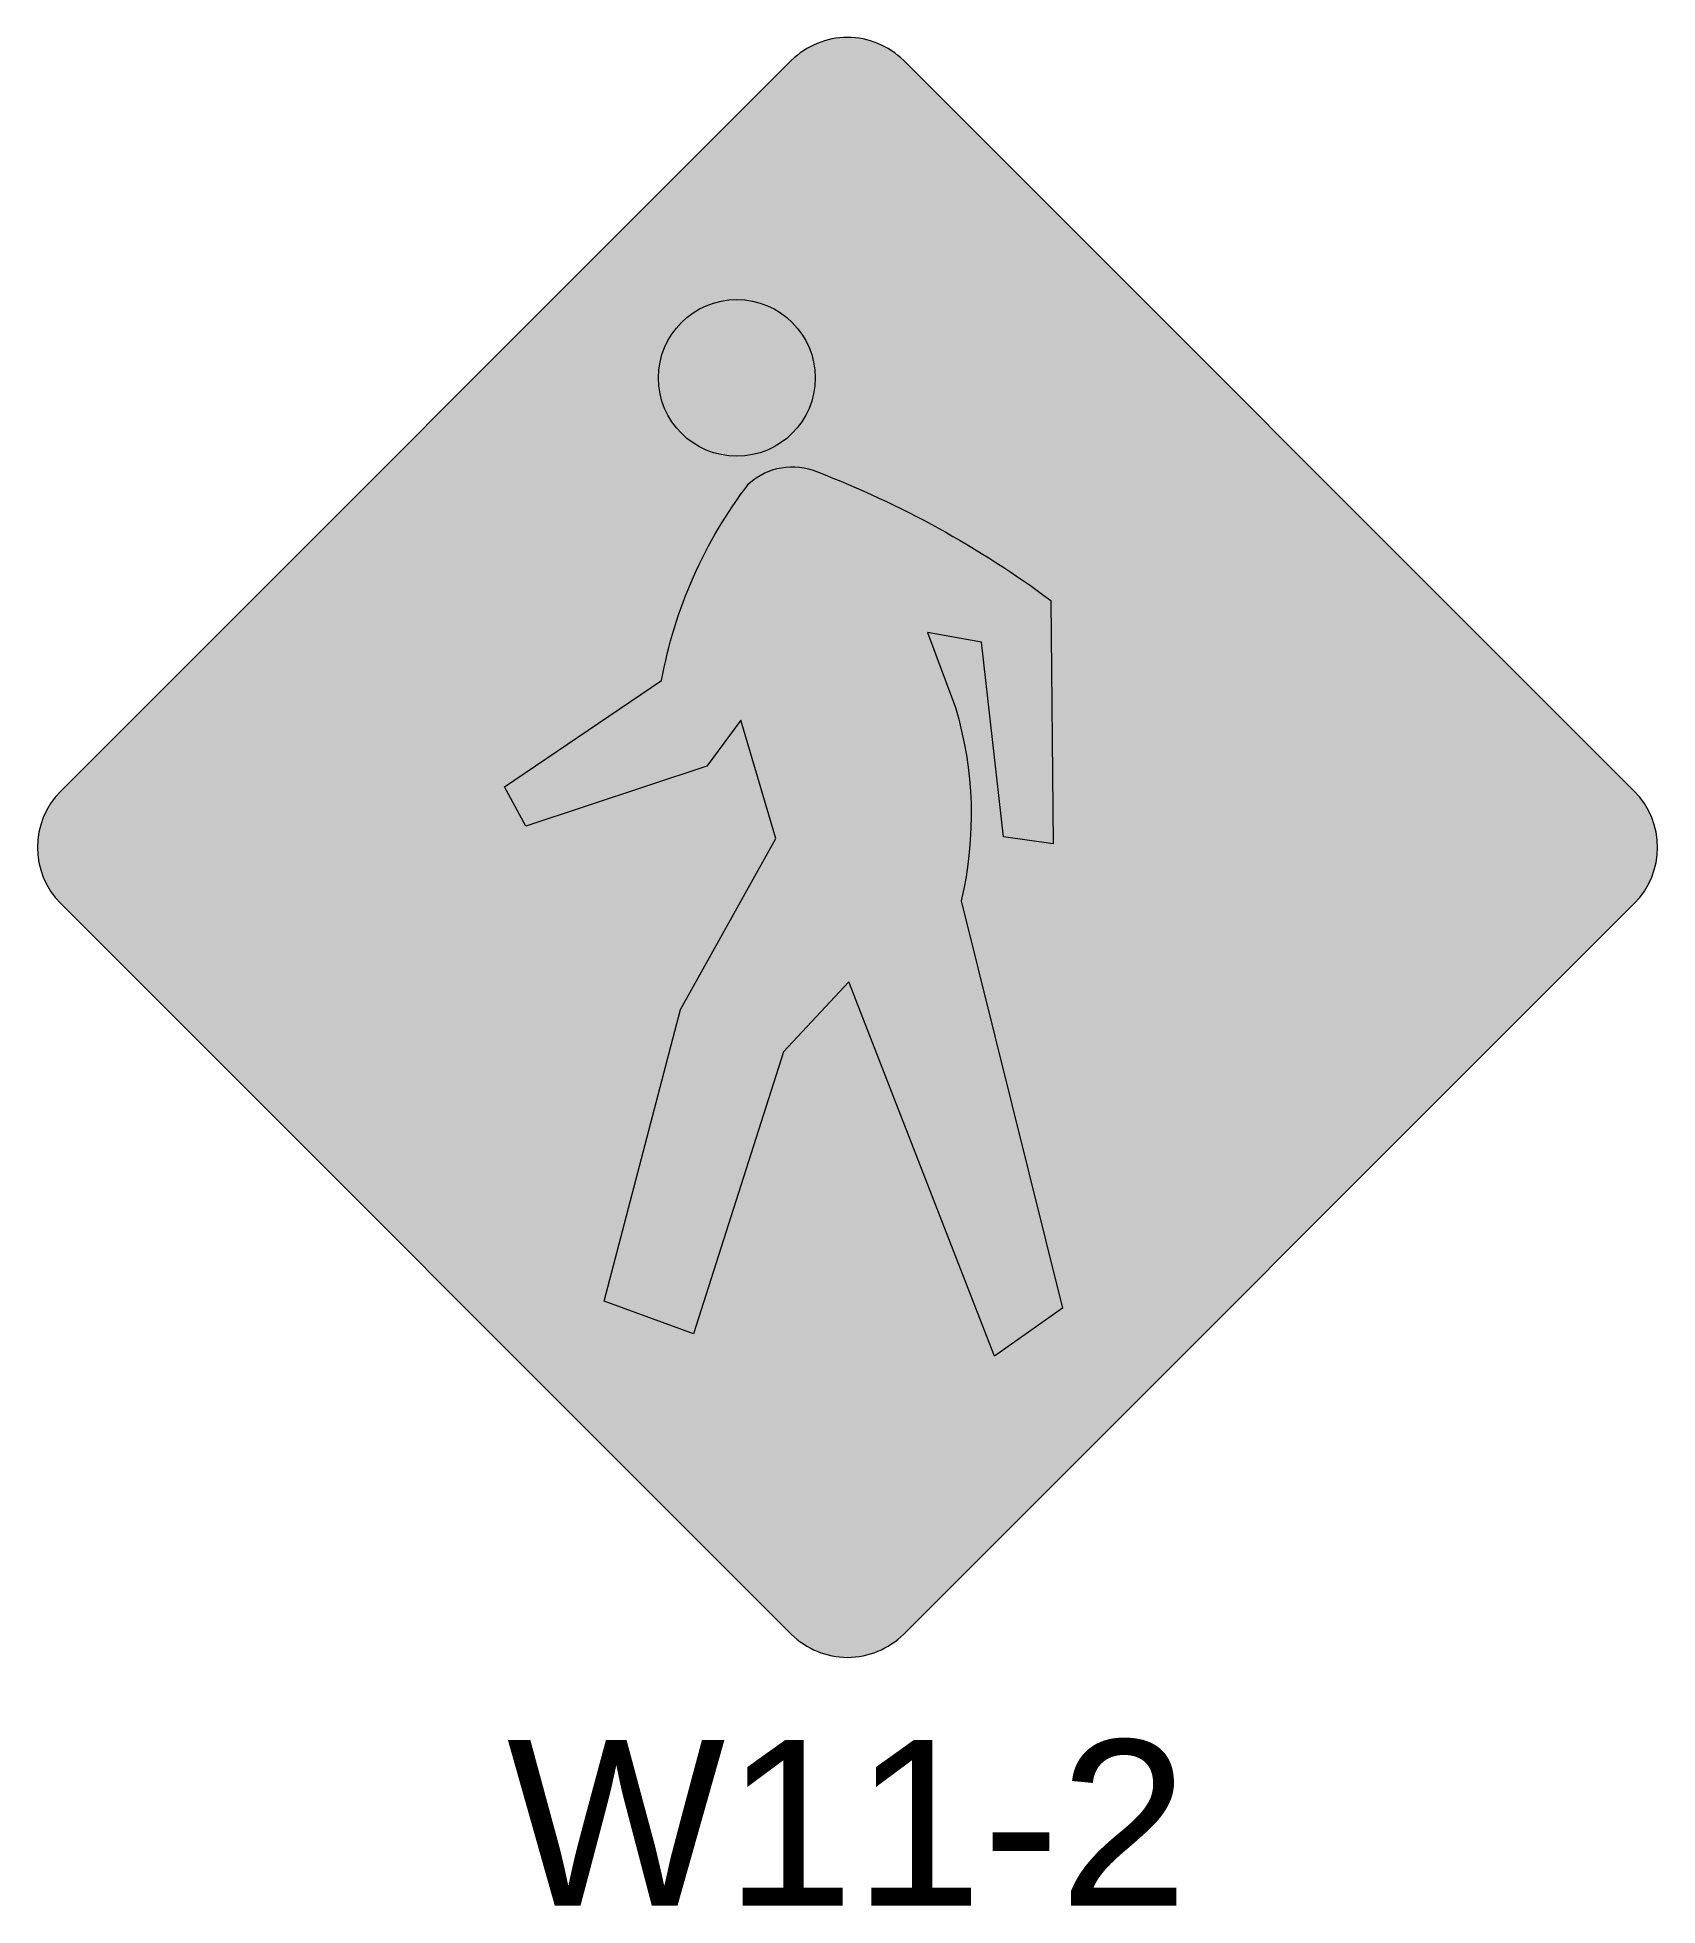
# Model space of a CAD drawing. Extents: x -0.49 to 0.49, y -0.64 to 0.49.
import ezdxf
from ezdxf.enums import TextEntityAlignment as Align

# ---------------------------------------------------------------- set-up
doc = ezdxf.new("R2010")
doc.units = 0
doc.header["$LTSCALE"] = 0.01
doc.header["$MEASUREMENT"] = 0
for name, color, linetype, lineweight in [('C-TRAF-CTRL-MTCD-IDEN', 7, 'Continuous', 20), ('C-TRAF-CTRL-MTCD-PATT-BLCK', 250, 'Continuous', 20), ('C-TRAF-CTRL-MTCD-PATT-YELO', 50, 'Continuous', 20)]:
    doc.layers.add(name, color=color, linetype=linetype, lineweight=lineweight)
doc.styles.add('COA', font='arial.ttf')

msp = doc.modelspace()

# ---------------------------------------------------------------- hatches: boundary and pattern name
at = {"layer": 'C-TRAF-CTRL-MTCD-PATT-BLCK', "lineweight": 0}
h = msp.add_hatch(color=256, dxfattribs=at)
h.paths.add_polyline_path([(0.02545584408543659, -0.4666904755579622), (0.4666904755172318, -0.02545584410232507, 0.414213562373095), (0.4666904755410738, 0.02545584417648492), (0.02545584408543659, 0.4666904755844385, 0.414213562373095), (-0.0254558441456898, 0.4666904755844385), (-0.466690475601327, 0.0254558441288011, 0.414213562373095), (-0.466690475601327, -0.02545584410232507), (-0.0254558441456898, -0.4666904755579622, 0.414213562373095)])
h.paths.add_polyline_path([(0.0113137084656792, -0.4525483399382049), (0.4525483398974747, -0.01131370848256779, 0.414213562373095), (0.4525483399213164, 0.01131370855672763), (0.0113137084656792, 0.4525483399646808, 0.414213562373095), (-0.01131370852593241, 0.4525483399646808), (-0.4525483399815698, 0.01131370850904396, 0.414213562373095), (-0.4525483399815698, -0.01131370848256779), (-0.01131370852593241, -0.4525483399382049, 0.414213562373095)], flags=16)
h = msp.add_hatch(color=256, dxfattribs=at)
edge = h.paths.add_edge_path()
edge.add_arc((-0.06683080708700585, 0.2835715063122114), 0.04733539132180761, 0, 360)
h = msp.add_hatch(color=256, dxfattribs=at)
edge = h.paths.add_edge_path()
edge.add_line((-0.2070547684912754, 0.03651332081981273), (-0.1122754742820042, 0.1007133018182493))
edge.add_arc((0.1595358448337055, 0.05160213174068998), 0.2762124186668825, 142.5039630566783, 169.7582309212803, ccw=False)
edge.add_arc((-0.03345666226591413, 0.1911143802909397), 0.03876978278067753, 66.80667997182871, 132.4212385374238, ccw=False)
edge.add_arc((-0.2300061464152374, -0.3247253665365643), 0.5907563177313095, 53.34214057153912, 68.9885468687649, ccw=False)
edge.add_line((0.1226962207198419, 0.1491881985328138), (0.1241065777311547, 0.002135465243433998))
edge.add_line((0.1241065777311547, 0.002135465243433998), (0.09426864438453109, 0.006345289383194341))
edge.add_line((0.09426864438453109, 0.006345289383194341), (0.08092934093054183, 0.1238698397789335))
edge.add_line((0.08092934093054183, 0.1238698397789335), (0.04828314236373998, 0.1298337721163598))
edge.add_line((0.04828314236373998, 0.1298337721163598), (0.06513278357983054, 0.08457805304880317))
edge.add_arc((-0.1506782401226414, 0.01962904352688731), 0.2253725178219093, -13.307055786735418, 16.74933386870879, ccw=False)
edge.add_line((0.06864314628943546, -0.03224485406786926), (0.1298877866182977, -0.2783725061430395))
edge.add_line((0.1298877866182977, -0.2783725061430395), (0.08875180415373052, -0.3073310214044369))
edge.add_line((0.08875180415373052, -0.3073310214044369), (0.0008710674567034005, -0.08121010510188142))
edge.add_line((0.0008710674567034005, -0.08121010510188142), (-0.03863536926251143, -0.1235125285314336))
edge.add_line((-0.03863536926251143, -0.1235125285314336), (-0.09300634968402477, -0.2938883624763147))
edge.add_line((-0.09300634968402477, -0.2938883624763147), (-0.1469749768273019, -0.2741472362804771))
edge.add_line((-0.1469749768273019, -0.2741472362804771), (-0.1007595337000176, -0.09799041416126464))
edge.add_line((-0.1007595337000176, -0.09799041416126464), (-0.04326355459971154, 0.005298000676914327))
edge.add_line((-0.04326355459971154, 0.005298000676914327), (-0.06442771623687804, 0.07685959794292962))
edge.add_line((-0.06442771623687804, 0.07685959794292962), (-0.0848864124721409, 0.04901050962540232))
edge.add_line((-0.0848864124721409, 0.04901050962540232), (-0.1943291735345909, 0.0127194335857137))
edge.add_line((-0.1943291735345909, 0.0127194335857137), (-0.2070547684912754, 0.03651332081981273))
at = {"layer": 'C-TRAF-CTRL-MTCD-PATT-YELO', "lineweight": 0}
h = msp.add_hatch(color=256, dxfattribs=at)
h.dxf.hatch_style = 1
edge = h.paths.add_edge_path()
edge.add_line((-0.4751757568415278, 0.03394112538172983), (-0.03394112530378157, 0.4751757569433178))
edge.add_arc((1.844500108205693e-10, 0.4412346314563577), 0.04799999998676521, 44.99999999892668, 135.0000000010733, ccw=False)
edge.add_line((0.03394112567268182, 0.4751757569433179), (0.4751757570196931, 0.03394112559630663))
edge.add_arc((0.4412346315308258, 1.080749933990433e-10), 0.0479999999881139, -44.9999999994634, 44.999999999463284, ccw=False)
edge.add_line((0.4751757570196933, -0.03394112538015676), (0.03394112548194705, -0.4751757569417447))
edge.add_arc((-6.284750497798086e-12, -0.4412346314535129), 0.04799999998766434, 225, 315, ccw=False)
edge.add_line((-0.03394112549451656, -0.4751757569417445), (-0.4751757568415278, -0.03394112559473328))
edge.add_arc((-0.4412346313526605, -1.065017518619982e-10), 0.04799999998811386, 135.0000000005366, 224.9999999994634, ccw=False)

# ---------------------------------------------------------------- linework, layer by layer
at = {"layer": 'C-TRAF-CTRL-MTCD-PATT-BLCK', "lineweight": 0, "flags": 128}
for points in [[(0.03394112548113274, -0.4751757569420821), (0.4751757569129282, -0.03394112548644479, 0.414213562373095), (0.4751757569367699, 0.03394112553607392), (0.03394112548113274, 0.4751757569440274, 0.414213562373095), (-0.03394112549370231, 0.4751757569440274), (-0.4751757569493396, 0.03394112548839019, 0.414213562373095), (-0.4751757569493396, -0.03394112548644479), (-0.03394112549370231, -0.4751757569420821, 0.414213562373095)], [(-0.2070547684912754, 0.03651332081981273), (-0.1122754742820042, 0.1007133018182493, -0.1194829425490288), (-0.05960983011051013, 0.2197344408875441, -0.2943850328921345), (-0.01818777466469967, 0.2267508381435714, -0.06837659024563593), (0.1226962207198419, 0.1491881985328138), (0.1241065777311547, 0.002135465243433998), (0.09426864438453109, 0.006345289383194341), (0.08092934093054183, 0.1238698397789335), (0.04828314236373998, 0.1298337721163598), (0.06513278357983054, 0.08457805304880317, -0.1319028165566122), (0.06864314628943546, -0.03224485406786926), (0.1298877866182977, -0.2783725061430395), (0.08875180415373052, -0.3073310214044369), (0.0008710674567034005, -0.08121010510188142), (-0.03863536926251143, -0.1235125285314336), (-0.09300634968402477, -0.2938883624763147), (-0.1469749768273019, -0.2741472362804771), (-0.1007595337000176, -0.09799041416126464), (-0.04326355459971154, 0.005298000676914327), (-0.06442771623687804, 0.07685959794292962), (-0.0848864124721409, 0.04901050962540232), (-0.1943291735345909, 0.0127194335857137)]]:
    msp.add_lwpolyline(points, format="xyb", close=True, dxfattribs=at)
at = {"layer": 'C-TRAF-CTRL-MTCD-PATT-BLCK', "lineweight": 0}
msp.add_circle((-0.06683080708700585, 0.2835715063122114), 0.04733539132180761, dxfattribs=at)

# ---------------------------------------------------------------- texts
at = {"layer": 'C-TRAF-CTRL-MTCD-IDEN', "lineweight": 0, "style": 'COA'}
msp.add_text('W11-2', height=0.09999999998574781, dxfattribs=at).set_placement((0, -0.5392), align=Align.TOP_CENTER)

doc.saveas('drawing.dxf')
